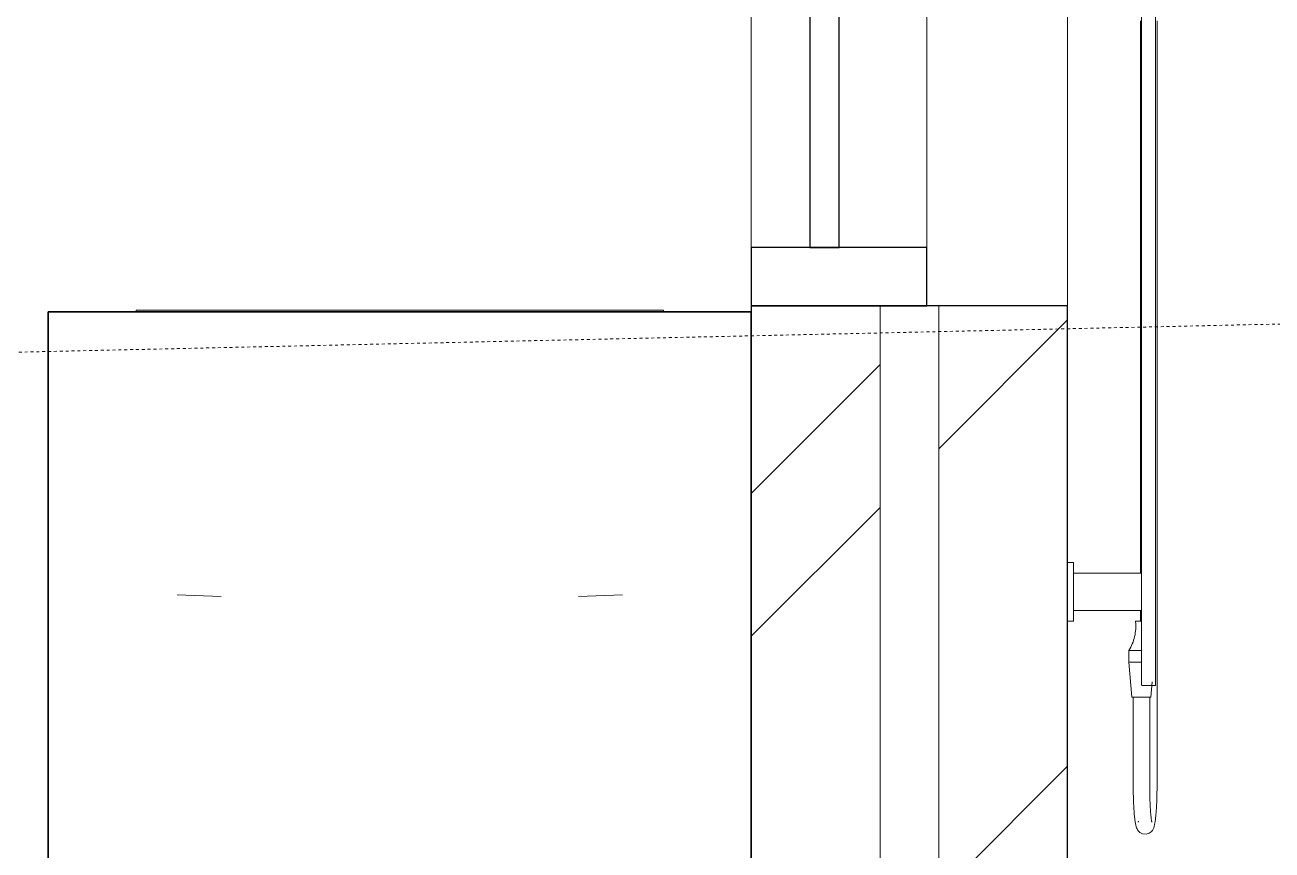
# Model space of a CAD drawing. Header units: millimetres. Extents: x 21069 to 43727, y 26435 to 40228.
# Drawn here: x 38690 to 39755, y 29351 to 30055 of the extents above; entities that cross this region are included whole.
import ezdxf

# ---------------------------------------------------------------- set-up
doc = ezdxf.new("R2010")
doc.units = ezdxf.units.MM
doc.linetypes.add('Dash 2_5mm', pattern=[5, 2.5, -2.5])
for name, color, linetype, lineweight in [('A-DETL', 90, 'Continuous', 9), ('A-FLOR', 192, 'Continuous', 9), ('A-GLAZ', 151, 'Continuous', 9), ('A-WALL', 113, 'Continuous', 9), ('A-WALL-PATT', 111, 'Continuous', 25), ('P-SANR-FIXT', 6, 'Continuous', 9)]:
    doc.layers.add(name, color=color, linetype=linetype, lineweight=lineweight)
pattern_1 = [(45, (33535.3, 19353.85), (-251.447, 251.447), []), (45, (33535.3, 19734.85), (-251.447, 251.447), [])]

# ---------------------------------------------------------------- blocks, each defined once
blk = doc.blocks.new('FIXED MOULDING ON AND OFF - A0616-2008254-SECTION B-B')
at = {"layer": 'A-GLAZ', "lineweight": 25}
for p, q in [((39460.4, 30415), (39310.4, 30415)), ((39310.4, 30415), (39310.4, 30365)), ((39460.4, 30365), (39460.4, 30415)), ((39310.4, 30365), (39460.4, 30365)), ((39385.4, 30365), (39360.4, 30365)), ((39360.4, 30365), (39360.4, 29865)), ((39385.4, 29865), (39385.4, 30365)), ((39460.4, 29865), (39310.4, 29865)), ((39310.4, 29865), (39310.4, 29815)), ((39360.4, 29865), (39385.4, 29865)), ((39460.4, 29815), (39460.4, 29865)), ((39310.4, 29815), (39460.4, 29815))]:
    blk.add_line(p, q, dxfattribs=at)
at = {"layer": 'A-GLAZ'}
for p, q in [((39310.4, 29865), (39310.4, 30365)), ((39460.4, 30365), (39460.4, 29865))]:
    blk.add_line(p, q, dxfattribs=at)
blk = doc.blocks.new('Shower_Twin_Phoenix_NXQuil_FaceBased - Chrome _606-6500-00_-1739590-SECTION B-B')
at = {"layer": 'P-SANR-FIXT'}
for p, q in [((39643.4, 30065), (39643.4, 29511)), ((39655.4, 29511), (39655.4, 30065)), ((39642.8, 30058.5), (39642.8, 29587)), ((39656.8, 29406.1), (39656.8, 30058.5)), ((39585.4, 29596), (39580.4, 29596)), ((39585.4, 29546), (39585.4, 29596)), ((39643.4, 29587), (39585.4, 29587)), ((39585.4, 29555), (39643.4, 29555)), ((39642.8, 29555), (39642.8, 29546)), ((39580.4, 29546), (39585.4, 29546)), ((39643.4, 29546), (39638.4, 29546)), ((39632.8, 29521), (39632.8, 29511)), ((39632.8, 29521), (39643.4, 29521)), ((39636.1, 29511), (39632.8, 29511)), ((39632.8, 29511), (39635.4, 29481.1)), ((39633.2, 29511), (39632.8, 29511)), ((39640.9, 29511), (39635.8, 29511)), ((39643.4, 29511), (39640.5, 29511)), ((39643.4, 29511), (39643.4, 29491.7)), ((39655.4, 29491), (39655.4, 29511)), ((39643.4, 29491), (39655.4, 29491)), ((39651.5, 29481.1), (39652.6, 29494.2)), ((39635.4, 29481.1), (39637.3, 29481.1)), ((39636.5, 29481.1), (39636.5, 29406.1)), ((39637.4, 29481.1), (39649.7, 29481.1)), ((39650.1, 29481.1), (39651.5, 29481.1)), ((39650.5, 29406.1), (39650.5, 29481.1))]:
    blk.add_line(p, q, dxfattribs=at)
at = {"layer": 'P-SANR-FIXT', "flags": 128}
for points in [[(39632.8, 29521), (39633.6, 29522.4), (39634.4, 29523.8), (39635.1, 29525.2), (39635.7, 29526.7), (39636.3, 29528.2), (39636.8, 29529.7), (39637.2, 29531.2), (39637.6, 29532.8), (39638, 29534.4), (39638.2, 29535.9), (39638.4, 29537.5), (39638.6, 29539.1), (39638.6, 29540.7), (39638.7, 29542.3), (39638.6, 29543.9), (39638.5, 29545.5), (39638.4, 29546)], [(39656.8, 29406.1), (39656.8, 29404.7), (39656.8, 29403.3), (39656.8, 29401.8), (39656.7, 29400.4), (39656.7, 29399), (39656.7, 29397.6), (39656.7, 29396.3), (39656.6, 29394.9), (39656.6, 29393.5), (39656.5, 29392.2), (39656.5, 29390.9), (39656.4, 29389.6), (39656.4, 29388.4), (39656.3, 29387.1), (39656.2, 29385.9), (39656.1, 29384.7), (39656.1, 29383.6), (39656, 29382.5), (39655.9, 29381.4), (39655.8, 29380.3), (39655.7, 29379.3), (39655.6, 29378.4), (39655.5, 29377.4), (39655.4, 29376.5), (39655.3, 29375.7), (39655.1, 29374.8), (39655, 29374.1), (39654.9, 29373.3), (39654.7, 29372.6), (39654.6, 29371.9), (39654.4, 29371.2), (39654.2, 29370.5), (39654, 29369.9), (39653.7, 29369.1), (39653.4, 29368.4), (39652.8, 29367.4), (39651.9, 29366.3), (39650.2, 29365), (39647.5, 29364.1), (39644.4, 29364.4), (39642.1, 29365.6), (39640.9, 29366.9), (39640.2, 29367.9), (39639.7, 29368.7), (39639.4, 29369.5), (39639.1, 29370.2), (39638.9, 29370.9), (39638.8, 29371.5), (39638.6, 29372.2), (39638.4, 29372.9), (39638.3, 29373.7), (39638.2, 29374.4), (39638.1, 29375.2), (39637.9, 29376.1), (39637.8, 29376.9), (39637.7, 29377.9), (39637.6, 29378.8), (39637.5, 29379.8), (39637.4, 29380.8), (39637.3, 29381.9), (39637.2, 29383), (39637.2, 29384.1), (39637.1, 29385.3), (39637, 29386.5), (39636.9, 29387.7), (39636.9, 29388.9), (39636.8, 29390.2), (39636.8, 29391.5), (39636.7, 29392.8), (39636.7, 29394.2), (39636.6, 29395.5), (39636.6, 29396.9), (39636.5, 29398.3), (39636.5, 29399.7), (39636.5, 29401.1), (39636.5, 29402.5), (39636.5, 29403.9), (39636.5, 29405.3), (39636.5, 29406.1)], [(39652.4, 29374.5), (39652.4, 29374.6), (39652.4, 29374.8), (39652.3, 29375), (39652.2, 29375.4), (39652.1, 29375.9), (39652, 29376.4), (39651.9, 29377), (39651.9, 29377.6), (39651.8, 29378.3), (39651.7, 29379.1), (39651.6, 29379.9), (39651.5, 29380.7), (39651.4, 29381.6), (39651.3, 29382.6), (39651.2, 29383.5), (39651.2, 29384.6), (39651.1, 29385.6), (39651, 29386.7), (39650.9, 29387.9), (39650.9, 29389), (39650.8, 29390.2), (39650.8, 29391.5), (39650.7, 29392.7), (39650.7, 29394), (39650.6, 29395.3), (39650.6, 29396.6), (39650.6, 29397.9), (39650.5, 29399.2), (39650.5, 29400.6), (39650.5, 29402), (39650.5, 29403.3), (39650.5, 29404.7), (39650.5, 29406.1), (39650.5, 29406.1)], [(39640.8, 29374.5), (39640.8, 29374.6), (39640.9, 29374.8), (39640.9, 29375), (39641, 29375.4)]]:
    blk.add_lwpolyline(points, dxfattribs=at)
blk = doc.blocks.new('BUILDMAT-SNA01004-Willow-600-Stainless_Steel _1_ - Willow 600x450x250mm-2518076-SECTION B-B')
at = {"layer": 'P-SANR-FIXT'}
for p, q in [((38785.4, 29811.5), (38785.4, 29810)), ((38805.4, 29811.5), (38785.4, 29811.5)), ((38791.3, 29811.5), (38785.4, 29811.5)), ((38805.4, 29811.5), (39215.4, 29811.5)), ((39235.4, 29811.5), (39215.4, 29811.5)), ((39235.4, 29811.5), (39229.6, 29811.5)), ((39235.4, 29810), (39235.4, 29811.5)), ((38820.5, 29568.5), (38857.9, 29567.1)), ((39163, 29567.1), (39200.4, 29568.5))]:
    blk.add_line(p, q, dxfattribs=at)

msp = doc.modelspace()

# ---------------------------------------------------------------- hatches: boundary and pattern name
at = {"layer": 'A-WALL-PATT', "lineweight": 9}
h = msp.add_hatch(dxfattribs=at)
h.set_pattern_fill('FP_1', color=256, style=0, pattern_type=2)
h.set_pattern_definition(pattern_1)
h.paths.add_polyline_path([(39420.4, 28890), (39420.4, 29815), (39310.4, 29815), (39310.4, 28890), (39337.4, 28890)])
h.paths.add_polyline_path([(39420.4, 30415), (39420.4, 31890), (39310.4, 31890), (39310.4, 30415)])
h = msp.add_hatch(dxfattribs=at)
h.set_pattern_fill('FP_1', color=256, style=0, pattern_type=2)
h.set_pattern_definition(pattern_1)
h.paths.add_polyline_path([(39471.2, 28804), (39580.4, 28804), (39580.4, 29815), (39470.4, 29815), (39470.4, 28804)])
h.paths.add_polyline_path([(39471.2, 30415), (39580.4, 30415), (39580.4, 31890), (39470.4, 31890), (39470.4, 30415)])

# ---------------------------------------------------------------- linework, layer by layer
at = {"layer": 'A-DETL', "linetype": 'Dash 2_5mm'}
msp.add_line((37985.4, 29760), (41080.4, 29829), dxfattribs=at)
at = {"layer": 'A-FLOR', "lineweight": 35}
for p, q in [((39310.4, 29810), (38710.4, 29810)), ((38710.4, 29810), (38710.4, 28890)), ((39310.4, 28890), (39310.4, 29810))]:
    msp.add_line(p, q, dxfattribs=at)
at = {"layer": 'A-WALL'}
for p, q in [((39580.4, 30415), (39580.4, 29815)), ((39420.4, 29815), (39420.4, 28890)), ((39470.4, 29815), (39470.4, 28804))]:
    msp.add_line(p, q, dxfattribs=at)
at = {"layer": 'A-WALL', "lineweight": 25}
for p, q in [((39310.4, 29815), (39310.4, 29810)), ((39580.4, 29815), (39310.4, 29815)), ((39580.4, 28804), (39580.4, 29815))]:
    msp.add_line(p, q, dxfattribs=at)

# ---------------------------------------------------------------- block references
at = {"layer": 'A-GLAZ'}
msp.add_blockref('FIXED MOULDING ON AND OFF - A0616-2008254-SECTION B-B', (0, 0), dxfattribs=at)
at = {"layer": 'P-SANR-FIXT'}
for name in ['Shower_Twin_Phoenix_NXQuil_FaceBased - Chrome _606-6500-00_-1739590-SECTION B-B', 'BUILDMAT-SNA01004-Willow-600-Stainless_Steel _1_ - Willow 600x450x250mm-2518076-SECTION B-B']:
    msp.add_blockref(name, (0, 0), dxfattribs=at)

doc.saveas('drawing.dxf')
